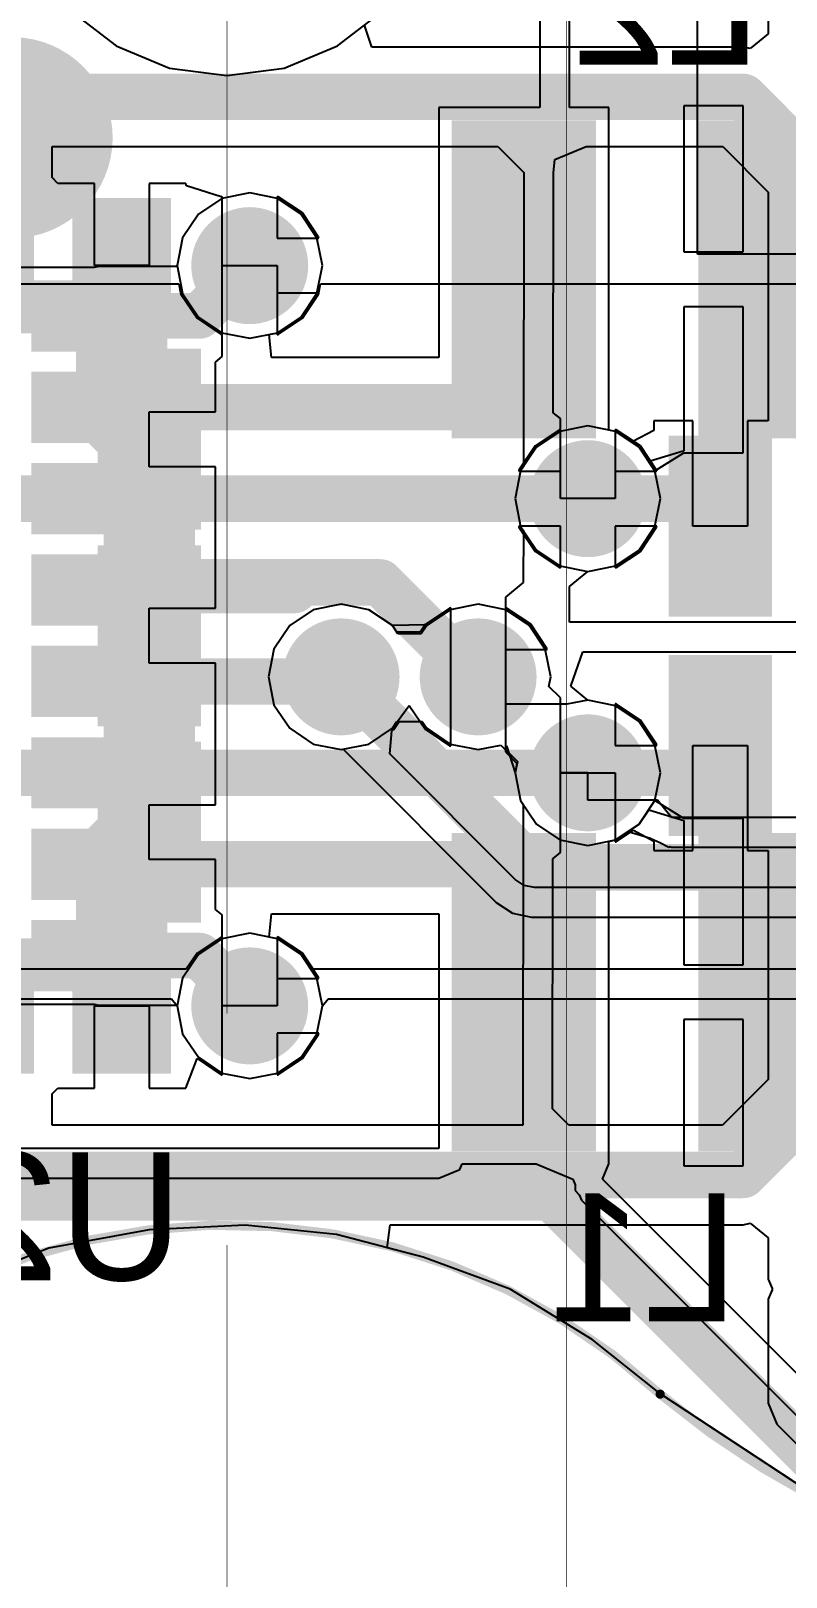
# Model space of a CAD drawing. Header units: millimetres. Extents: x 111 to 521, y 105 to 375.
# Drawn here: x 186.29 to 190.42, y 156.11 to 164.57 of the extents above; entities that cross this region are included whole.
import ezdxf

# ---------------------------------------------------------------- set-up
doc = ezdxf.new("R2010")
doc.units = ezdxf.units.MM
for name, color, linetype in [('BottomLayer', 5, 'Continuous'), ('BottomOverlay', 54, 'Continuous'), ('BottomPaste', 16, 'Continuous'), ('BottomSolder', 6, 'Continuous'), ('DrillDrawing', 1, 'Continuous'), ('Mechanical15', 56, 'Continuous'), ('MidLayer2', 76, 'Continuous'), ('MidLayer3', 90, 'Continuous'), ('MultiLayer', 9, 'Continuous'), ('TopLayer', 1, 'Continuous'), ('TopPaste', 8, 'Continuous'), ('TopSolder', 216, 'Continuous'), ('ViaHoleLayer', 16, 'Continuous')]:
    doc.layers.add(name, color=color, linetype=linetype)

msp = doc.modelspace()

# ---------------------------------------------------------------- linework, layer by layer
at = {"layer": 'BottomLayer'}
for p, q in [((189.0755, 165.4576), (189.0755, 164.1489)), ((189.2379, 164.1489), (189.2379, 165.4576)), ((186.507, 164.6781), (186.7577, 164.4857)), ((187.9681, 164.4857), (188.2187, 164.6781)), ((186.7577, 164.4857), (187.0496, 164.3648)), ((187.6761, 164.3648), (187.9681, 164.4857)), ((187.0496, 164.3648), (187.3629, 164.3236)), ((187.3629, 164.3236), (187.6761, 164.3648)), ((189.0755, 164.1489), (188.5229, 164.1489)), ((188.5229, 164.1489), (188.5229, 162.7811)), ((189.4529, 164.1489), (189.2379, 164.1489)), ((189.4529, 162.3837), (189.4529, 164.1489)), ((190.1879, 164.1589), (189.8629, 164.1589)), ((189.8629, 164.1589), (189.8629, 163.3589)), ((190.1879, 163.3589), (190.1879, 164.1589)), ((187.3357, 163.6513), (187.2067, 163.5651)), ((187.4879, 163.6815), (187.3357, 163.6513)), ((187.64, 163.6513), (187.4879, 163.6815)), ((187.7691, 163.5651), (187.64, 163.6513)), ((187.2067, 163.5651), (187.1205, 163.4361)), ((187.8552, 163.4361), (187.7691, 163.5651)), ((187.1205, 163.4361), (187.0902, 163.2839)), ((187.8855, 163.2839), (187.8552, 163.4361)), ((189.8629, 163.3589), (190.1879, 163.3589)), ((186.6368, 163.2739), (186.2229, 163.2739)), ((186.6629, 163.2791), (186.6368, 163.2739)), ((187.0863, 163.2791), (186.6629, 163.2791)), ((187.0902, 163.2839), (187.0863, 163.2791)), ((187.8552, 163.1317), (187.8855, 163.2839)), ((187.7691, 163.0027), (187.8552, 163.1317)), ((190.1879, 163.0589), (189.8629, 163.0589)), ((189.8629, 163.0589), (189.8629, 162.2697)), ((190.1879, 162.2589), (190.1879, 163.0589)), ((187.64, 162.9165), (187.7691, 163.0027)), ((187.5948, 162.9075), (187.64, 162.9165)), ((187.6072, 162.7811), (187.5948, 162.9075)), ((188.5229, 162.7811), (187.6072, 162.7811)), ((189.49, 162.3763), (189.4529, 162.3837)), ((189.6191, 162.2901), (189.49, 162.3763)), ((189.6715, 162.2116), (189.6191, 162.2901)), ((189.8599, 162.2688), (189.6735, 162.2122)), ((189.7052, 162.1611), (189.8629, 162.2589)), ((189.8629, 162.2697), (189.8599, 162.2688)), ((189.8599, 162.2688), (189.8599, 162.2688)), ((189.8629, 162.2589), (190.1879, 162.2589)), ((189.6735, 162.2122), (189.6715, 162.2116)), ((189.6735, 162.2122), (189.6735, 162.2122)), ((189.7355, 162.0089), (189.7052, 162.1611)), ((189.7052, 161.8567), (189.7355, 162.0089)), ((189.6191, 161.7277), (189.7052, 161.8567)), ((189.49, 161.6415), (189.6191, 161.7277)), ((189.2379, 161.5292), (189.3379, 161.6113)), ((189.3379, 161.6113), (189.49, 161.6415)), ((189.2379, 161.334), (189.2379, 161.5292)), ((193.0628, 161.334), (189.2379, 161.334)), ((189.2444, 160.9833), (189.3117, 161.1716)), ((189.3117, 161.1716), (193.0628, 161.1716)), ((189.3379, 160.9066), (189.2444, 160.9833)), ((189.49, 160.8763), (189.3379, 160.9066)), ((189.6191, 160.7901), (189.49, 160.8763)), ((189.7052, 160.6611), (189.6191, 160.7901)), ((189.7355, 160.5089), (189.7052, 160.6611)), ((189.7052, 160.3567), (189.7355, 160.5089)), ((189.6191, 160.2277), (189.6715, 160.3062)), ((189.6715, 160.3062), (189.8629, 160.2482)), ((189.8629, 160.2589), (189.7052, 160.3567)), ((189.49, 160.1415), (189.6191, 160.2277)), ((190.1879, 160.2589), (189.8629, 160.2589)), ((189.8629, 160.2589), (189.8629, 160.2589)), ((189.8629, 160.2589), (189.8629, 160.2589)), ((189.8629, 160.2589), (189.8629, 160.2589)), ((189.8629, 160.2589), (189.8629, 160.2589)), ((189.8629, 160.2482), (189.8629, 159.4589)), ((190.1879, 159.4589), (190.1879, 160.2589)), ((189.4529, 160.1341), (189.49, 160.1415)), ((189.4529, 158.3689), (189.4529, 160.1341)), ((187.5947, 159.6103), (187.6072, 159.7367)), ((187.6072, 159.7367), (188.5229, 159.7367)), ((188.5229, 159.7367), (188.5229, 158.4541)), ((187.64, 159.6013), (187.5947, 159.6103)), ((187.7691, 159.5151), (187.64, 159.6013)), ((187.8552, 159.3861), (187.7691, 159.5151)), ((189.8629, 159.4589), (190.1879, 159.4589)), ((187.8855, 159.2339), (187.8552, 159.3861)), ((186.2229, 159.2439), (186.6368, 159.2439)), ((186.6368, 159.2439), (186.6629, 159.2387)), ((186.6629, 159.2387), (187.0863, 159.2387)), ((187.0863, 159.2387), (187.0902, 159.2339)), ((187.0902, 159.2339), (187.1205, 159.0817)), ((187.8552, 159.0817), (187.8855, 159.2339)), ((190.1879, 159.1589), (189.8629, 159.1589)), ((189.8629, 159.1589), (189.8629, 158.3589)), ((190.1879, 158.3589), (190.1879, 159.1589)), ((187.1205, 159.0817), (187.2067, 158.9527)), ((187.7691, 158.9527), (187.8552, 159.0817)), ((187.2067, 158.9527), (187.3357, 158.8665)), ((187.64, 158.8665), (187.7691, 158.9527)), ((187.3357, 158.8665), (187.4879, 158.8363)), ((187.4879, 158.8363), (187.64, 158.8665)), ((188.5229, 158.4541), (185.8379, 158.4541)), ((188.6377, 158.3393), (188.65, 158.3689)), ((188.65, 158.3689), (189.0547, 158.3689)), ((189.0547, 158.3689), (189.256, 158.2855)), ((189.4183, 158.2855), (189.4529, 158.3689)), ((189.4529, 158.3689), (189.4529, 158.3689)), ((189.4529, 158.3689), (189.4529, 158.3689)), ((189.8629, 158.3589), (190.1879, 158.3589)), ((185.8539, 158.2917), (188.5229, 158.2917)), ((188.5229, 158.2917), (188.6377, 158.3393)), ((189.256, 158.2855), (189.256, 158.2855)), ((189.256, 158.2855), (189.256, 158.2855)), ((189.256, 158.2855), (189.2683, 158.2557)), ((190.7248, 156.9791), (189.4183, 158.2855)), ((189.2683, 158.2557), (189.2683, 158.2234)), ((189.2683, 158.2234), (189.2912, 158.2006)), ((189.2912, 158.2006), (189.3035, 158.1707)), ((189.3035, 158.1707), (190.61, 156.8643)), ((187.4629, 158.0339), (186.9379, 158.0089)), ((187.9629, 157.9839), (187.4629, 158.0339)), ((186.9379, 158.0089), (186.3879, 157.9089)), ((188.4379, 157.8589), (187.9629, 157.9839)), ((186.3879, 157.9089), (185.8879, 157.7089)), ((188.9129, 157.6839), (188.4379, 157.8589)), ((189.3629, 157.4089), (188.9129, 157.6839)), ((189.7379, 157.1089), (189.3629, 157.4089)), ((190.6129, 156.5339), (189.7379, 157.1089))]:
    msp.add_line(p, q, dxfattribs=at)
for points, const_width in [([(187.3629, 163.2839, 1), (187.6129, 163.2839, 1)], 0.25), ([(187.4254, 163.2839, 1), (187.5504, 163.2839, 1)], 0.125), ([(186.6004, 163.0089, 1), (186.7254, 163.0089, 1)], 0.125), ([(187.1504, 163.0089, 1), (187.2754, 163.0089, 1)], 0.125), ([(187.1504, 163.0089, 1), (187.2754, 163.0089, 1)], 0.125), ([(188.8772, 162.6839, 1), (189.0042, 162.6839, 1)], 0.127), ([(186.5994, 162.5089, 1), (186.7264, 162.5089, 1)], 0.127), ([(188.7022, 162.5089, 1), (188.8292, 162.5089, 1)], 0.127), ([(188.7022, 162.5089, 1), (188.8292, 162.5089, 1)], 0.127), ([(189.2129, 162.0089, 1), (189.4629, 162.0089, 1)], 0.25), ([(186.5994, 162.0089, 1), (186.7264, 162.0089, 1)], 0.127), ([(186.5994, 162.0089, 1), (186.7264, 162.0089, 1)], 0.127), ([(189.2744, 162.0089, 1), (189.4014, 162.0089, 1)], 0.127), ([(187.7102, 161.5509, 1), (187.8372, 161.5509, 1)], 0.127), ([(187.7102, 161.5509, 1), (187.8372, 161.5509, 1)], 0.127), ([(188.1385, 161.5509, 1), (188.2655, 161.5509, 1)], 0.127), ([(188.1385, 161.5509, 1), (188.2655, 161.5509, 1)], 0.127), ([(186.5994, 161.5089, 1), (186.7264, 161.5089, 1)], 0.127), ([(187.6682, 161.5089, 1), (187.7952, 161.5089, 1)], 0.127), ([(187.6682, 161.5089, 1), (187.7952, 161.5089, 1)], 0.127), ([(187.8629, 161.0339, 1), (188.1129, 161.0339, 1)], 0.25), ([(188.6129, 161.0339, 1), (188.8629, 161.0339, 1)], 0.25), ([(187.9244, 161.0339, 1), (188.0514, 161.0339, 1)], 0.127), ([(188.6555, 161.0339, 1), (188.7825, 161.0339, 1)], 0.127), ([(188.6555, 161.0339, 1), (188.7825, 161.0339, 1)], 0.127), ([(188.6744, 161.0339, 1), (188.8014, 161.0339, 1)], 0.127), ([(186.5994, 161.0089, 1), (186.7264, 161.0089, 1)], 0.127), ([(187.8994, 161.0089, 1), (188.0264, 161.0089, 1)], 0.127), ([(187.8994, 161.0089, 1), (188.0264, 161.0089, 1)], 0.127), ([(189.2129, 160.5089, 1), (189.4629, 160.5089, 1)], 0.25), ([(186.5994, 160.5089, 1), (186.7264, 160.5089, 1)], 0.127), ([(186.5994, 160.5089, 1), (186.7264, 160.5089, 1)], 0.127), ([(189.2744, 160.5089, 1), (189.4014, 160.5089, 1)], 0.127), ([(186.5994, 160.0089, 1), (186.7264, 160.0089, 1)], 0.127), ([(188.7442, 160.0089, 1), (188.8712, 160.0089, 1)], 0.127), ([(188.7442, 160.0089, 1), (188.8712, 160.0089, 1)], 0.127), ([(188.938, 159.8151, 1), (189.065, 159.8151, 1)], 0.127), ([(186.6004, 159.5089, 1), (186.7254, 159.5089, 1)], 0.125), ([(187.1504, 159.5089, 1), (187.2754, 159.5089, 1)], 0.125), ([(187.1504, 159.5089, 1), (187.2754, 159.5089, 1)], 0.125), ([(187.3629, 159.2339, 1), (187.6129, 159.2339, 1)], 0.25), ([(187.4254, 159.2339, 1), (187.5504, 159.2339, 1)], 0.125), ([(189.0754, 158.1839, 1), (189.2004, 158.1839, 1)], 0.125), ([(189.0754, 158.1839, 1), (189.2004, 158.1839, 1)], 0.125)]:
    msp.add_lwpolyline(points, format="xyb", close=True, dxfattribs=dict(at, const_width=const_width))
for points, const_width in [([(187.2129, 163.0089), (187.4879, 163.2839)], 0.25), ([(186.6629, 163.0089), (187.2129, 163.0089)], 0.25), ([(188.7657, 162.5089), (188.9407, 162.6839)], 0.254), ([(186.6629, 162.5089), (188.7657, 162.5089)], 0.254), ([(185.5129, 162.0089), (186.6629, 162.0089)], 0.254), ([(186.6629, 162.0089), (189.3379, 162.0089)], 0.254), ([(187.7317, 161.5089), (187.7737, 161.5509)], 0.254), ([(187.7737, 161.5509), (188.202, 161.5509)], 0.254), ([(188.202, 161.5509), (188.719, 161.0339)], 0.254), ([(186.6629, 161.5089), (187.7317, 161.5089)], 0.254), ([(187.9629, 161.0089), (187.9879, 161.0339)], 0.254), ([(188.719, 161.0339), (188.7379, 161.0339)], 0.254), ([(186.6629, 161.0089), (187.9629, 161.0089)], 0.254), ([(185.5129, 160.5089), (186.6629, 160.5089)], 0.254), ([(186.6629, 160.5089), (189.3379, 160.5089)], 0.254), ([(186.6629, 160.0089), (188.8077, 160.0089)], 0.254), ([(188.8077, 160.0089), (189.0015, 159.8151)], 0.254), ([(186.6629, 159.5089), (187.2129, 159.5089)], 0.25), ([(187.2129, 159.5089), (187.4879, 159.2339)], 0.25), ([(185.8379, 158.1839), (189.1379, 158.1839)], 0.25), ([(189.1379, 158.1839), (190.6129, 156.7089)], 0.25)]:
    msp.add_lwpolyline(points, dxfattribs=dict(at, const_width=const_width))
for points in [[(188.6629, 164.0089), (188.6629, 162.4089), (189.3129, 164.0089), (189.3129, 162.4089)], [(190.0129, 164.0089), (190.0129, 162.4089), (190.6629, 164.0089), (190.6629, 162.4089)], [(186.9629, 163.1339), (186.3629, 163.1339), (186.9629, 162.8839), (186.3629, 162.8839)], [(186.9629, 162.6339), (186.3629, 162.6339), (186.9629, 162.3839), (186.3629, 162.3839)], [(186.9629, 162.1339), (186.3629, 162.1339), (186.9629, 161.8839), (186.3629, 161.8839)], [(186.9629, 161.6339), (186.3629, 161.6339), (186.9629, 161.3839), (186.3629, 161.3839)], [(186.9629, 161.1339), (186.3629, 161.1339), (186.9629, 160.8839), (186.3629, 160.8839)], [(186.9629, 160.6339), (186.3629, 160.6339), (186.9629, 160.3839), (186.3629, 160.3839)], [(186.9629, 160.1339), (186.3629, 160.1339), (186.9629, 159.8839), (186.3629, 159.8839)], [(188.6629, 160.1089), (188.6629, 158.5089), (189.3129, 160.1089), (189.3129, 158.5089)], [(190.0129, 160.1089), (190.0129, 158.5089), (190.6629, 160.1089), (190.6629, 158.5089)], [(186.9629, 159.6339), (186.3629, 159.6339), (186.9629, 159.3839), (186.3629, 159.3839)]]:
    msp.add_solid(points, dxfattribs=at)
at = {"layer": 'BottomOverlay'}
for points, const_width in [([(186.2879, 163.9839, 1), (186.0879, 163.9839, 1)], 0.9), ([(185.8629, 163.9839, 1), (186.3129, 163.9839, 1)], 0.45), ([(186.0629, 163.9839, 1), (186.5129, 163.9839, 1)], 0.45)]:
    msp.add_lwpolyline(points, format="xyb", close=True, dxfattribs=dict(at, const_width=const_width))
at = {"layer": 'BottomPaste'}
for points in [[(188.7129, 163.9589), (188.7129, 162.4589), (189.2629, 163.9589), (189.2629, 162.4589)], [(190.0629, 163.9589), (190.0629, 162.4589), (190.6129, 163.9589), (190.6129, 162.4589)], [(186.9129, 163.0839), (186.4129, 163.0839), (186.9129, 162.9339), (186.4129, 162.9339)], [(186.9129, 162.5839), (186.4129, 162.5839), (186.9129, 162.4339), (186.4129, 162.4339)], [(186.9129, 162.0839), (186.4129, 162.0839), (186.9129, 161.9339), (186.4129, 161.9339)], [(186.9129, 161.5839), (186.4129, 161.5839), (186.9129, 161.4339), (186.4129, 161.4339)], [(186.9129, 161.0839), (186.4129, 161.0839), (186.9129, 160.9339), (186.4129, 160.9339)], [(186.9129, 160.5839), (186.4129, 160.5839), (186.9129, 160.4339), (186.4129, 160.4339)], [(186.9129, 160.0839), (186.4129, 160.0839), (186.9129, 159.9339), (186.4129, 159.9339)], [(188.7129, 160.0589), (188.7129, 158.5589), (189.2629, 160.0589), (189.2629, 158.5589)], [(190.0629, 160.0589), (190.0629, 158.5589), (190.6129, 160.0589), (190.6129, 158.5589)], [(186.9129, 159.5839), (186.4129, 159.5839), (186.9129, 159.4339), (186.4129, 159.4339)]]:
    msp.add_solid(points, dxfattribs=at)
at = {"layer": 'BottomSolder', "const_width": 0.32}
for points in [[(187.3279, 163.2839, 1), (187.6479, 163.2839, 1)], [(189.1779, 162.0089, 1), (189.4979, 162.0089, 1)], [(187.8279, 161.0339, 1), (188.1479, 161.0339, 1)], [(188.5779, 161.0339, 1), (188.8979, 161.0339, 1)], [(189.1779, 160.5089, 1), (189.4979, 160.5089, 1)], [(187.3279, 159.2339, 1), (187.6479, 159.2339, 1)]]:
    msp.add_lwpolyline(points, format="xyb", close=True, dxfattribs=at)
at = {"layer": 'BottomSolder'}
for points in [[(188.5929, 164.0789), (188.5929, 162.3389), (189.3829, 164.0789), (189.3829, 162.3389)], [(189.9429, 164.0789), (189.9429, 162.3389), (190.7329, 164.0789), (190.7329, 162.3389)], [(187.0329, 163.2039), (186.2929, 163.2039), (187.0329, 162.8139), (186.2929, 162.8139)], [(187.0329, 162.7039), (186.2929, 162.7039), (187.0329, 162.3139), (186.2929, 162.3139)], [(187.0329, 162.2039), (186.2929, 162.2039), (187.0329, 161.8139), (186.2929, 161.8139)], [(187.0329, 161.7039), (186.2929, 161.7039), (187.0329, 161.3139), (186.2929, 161.3139)], [(187.0329, 161.2039), (186.2929, 161.2039), (187.0329, 160.8139), (186.2929, 160.8139)], [(187.0329, 160.7039), (186.2929, 160.7039), (187.0329, 160.3139), (186.2929, 160.3139)], [(187.0329, 160.2039), (186.2929, 160.2039), (187.0329, 159.8139), (186.2929, 159.8139)], [(188.5929, 160.1789), (188.5929, 158.4389), (189.3829, 160.1789), (189.3829, 158.4389)], [(189.9429, 160.1789), (189.9429, 158.4389), (190.7329, 160.1789), (190.7329, 158.4389)], [(187.0329, 159.7039), (186.2929, 159.7039), (187.0329, 159.3139), (186.2929, 159.3139)]]:
    msp.add_solid(points, dxfattribs=at)
at = {"layer": 'DrillDrawing', "const_width": 0.0038}
for points in [[(189.2229, 153.3039), (189.2229, 196.9055)], [(189.2229, 153.3039), (189.2229, 190.3481)], [(189.2229, 153.3039), (189.2229, 183.7407)], [(187.3629, 159.1939), (187.3629, 182.2141)], [(189.2229, 153.3039), (189.2229, 182.2141)], [(189.2229, 153.3039), (189.2229, 175.4919)], [(187.3629, 162.9939), (187.3629, 165.5339)], [(187.3629, 162.1439), (187.3629, 162.9939)], [(187.3629, 157.0739), (187.3629, 157.9239)], [(187.3629, 154.5339), (187.3629, 157.0739)]]:
    msp.add_lwpolyline(points, dxfattribs=at)
at = {"layer": 'DrillDrawing'}
for points, const_width in [([(187.4379, 163.2839, 1), (187.5379, 163.2839, 1)], 0.1), ([(187.3619, 162.9939, 1), (187.3638, 162.9939, 1)], 0.0019), ([(187.3619, 162.9939, 1), (187.3638, 162.9939, 1)], 0.0019), ([(187.3619, 162.1439, 1), (187.3638, 162.1439, 1)], 0.0019), ([(189.2879, 162.0089, 1), (189.3879, 162.0089, 1)], 0.1), ([(187.9379, 161.0339, 1), (188.0379, 161.0339, 1)], 0.1), ([(188.6879, 161.0339, 1), (188.7879, 161.0339, 1)], 0.1), ([(189.2879, 160.5089, 1), (189.3879, 160.5089, 1)], 0.1), ([(187.4379, 159.2339, 1), (187.5379, 159.2339, 1)], 0.1), ([(187.3619, 159.1939, 1), (187.3638, 159.1939, 1)], 0.0019), ([(187.3619, 157.9239, 1), (187.3638, 157.9239, 1)], 0.0019), ([(187.3619, 157.0739, 1), (187.3638, 157.0739, 1)], 0.0019), ([(187.3619, 157.0739, 1), (187.3638, 157.0739, 1)], 0.0019)]:
    msp.add_lwpolyline(points, format="xyb", close=True, dxfattribs=dict(at, const_width=const_width))
at = {"layer": 'Mechanical15', "const_width": 0.05}
for points in [[(184.1159, 153.2246, -0.799671), (189.734, 157.1097)], [(190.594, 156.5339, -0.051884), (189.734, 157.1097)]]:
    msp.add_lwpolyline(points, format="xyb", dxfattribs=at)
at = {"layer": 'Mechanical15', "const_width": 0.025}
msp.add_lwpolyline([(189.7215, 157.1097, 1), (189.7465, 157.1097, 1)], format="xyb", close=True, dxfattribs=at)
msp.add_lwpolyline([(189.7215, 157.1097, 1), (189.7465, 157.1097, 1)], format="xyb", close=True, dxfattribs=at)
at = {"layer": 'MidLayer2'}
for p, q in [((186.507, 164.6781), (186.7577, 164.4857)), ((187.9681, 164.4857), (188.2187, 164.6781)), ((186.7577, 164.4857), (187.0496, 164.3648)), ((187.6761, 164.3648), (187.9681, 164.4857)), ((187.0496, 164.3648), (187.3629, 164.3236)), ((187.3629, 164.3236), (187.6761, 164.3648)), ((187.3357, 163.6513), (187.2067, 163.5651)), ((187.4879, 163.6815), (187.3357, 163.6513)), ((187.64, 163.6513), (187.4879, 163.6815)), ((187.7691, 163.5651), (187.64, 163.6513)), ((187.2067, 163.5651), (187.1205, 163.4361)), ((187.8552, 163.4361), (187.7691, 163.5651)), ((187.1205, 163.4361), (187.0902, 163.2839)), ((187.8855, 163.2839), (187.8552, 163.4361)), ((187.0902, 163.2839), (187.1205, 163.1317)), ((187.8552, 163.1317), (187.8855, 163.2839)), ((187.1205, 163.1317), (187.2067, 163.0027)), ((187.7691, 163.0027), (187.8552, 163.1317)), ((187.2067, 163.0027), (187.3357, 162.9165)), ((187.64, 162.9165), (187.7691, 163.0027)), ((187.3357, 162.9165), (187.4879, 162.8863)), ((187.4879, 162.8863), (187.64, 162.9165)), ((189.1818, 162.3857), (189.0495, 162.2973)), ((189.1879, 162.3869), (189.1818, 162.3857)), ((189.1879, 162.1589), (189.1879, 162.3869)), ((189.494, 162.3857), (189.4879, 162.3869)), ((189.4879, 162.3869), (189.4879, 162.1589)), ((189.6263, 162.2973), (189.494, 162.3857)), ((189.0495, 162.2973), (188.9611, 162.165)), ((189.7147, 162.165), (189.6263, 162.2973)), ((188.9611, 162.165), (188.9599, 162.1589)), ((189.7159, 162.1589), (189.7147, 162.165)), ((188.9599, 162.1589), (189.1879, 162.1589)), ((189.4879, 162.1589), (189.7159, 162.1589)), ((189.1879, 161.8589), (188.9599, 161.8589)), ((188.9599, 161.8589), (188.9611, 161.8528)), ((188.9611, 161.8528), (189.0495, 161.7205)), ((189.1879, 161.6309), (189.1879, 161.8589)), ((189.7159, 161.8589), (189.4879, 161.8589)), ((189.4879, 161.8589), (189.4879, 161.6309)), ((189.6263, 161.7205), (189.7147, 161.8528)), ((189.7147, 161.8528), (189.7159, 161.8589)), ((189.0495, 161.7205), (189.1818, 161.6321)), ((189.494, 161.6321), (189.6263, 161.7205)), ((189.1818, 161.6321), (189.1879, 161.6309)), ((189.4879, 161.6309), (189.494, 161.6321)), ((187.8357, 161.4013), (187.7067, 161.3151)), ((187.9879, 161.4316), (187.8357, 161.4013)), ((188.14, 161.4013), (187.9879, 161.4316)), ((188.2691, 161.3151), (188.14, 161.4013)), ((188.5857, 161.4013), (188.4567, 161.3151)), ((188.7379, 161.4316), (188.5857, 161.4013)), ((188.89, 161.4013), (188.7379, 161.4316)), ((189.0191, 161.3151), (188.89, 161.4013)), ((187.7067, 161.3151), (187.6205, 161.1861)), ((188.2994, 161.2697), (188.2691, 161.3151)), ((188.4567, 161.3151), (188.4264, 161.2697)), ((189.1052, 161.1861), (189.0191, 161.3151)), ((188.4264, 161.2697), (188.2994, 161.2697)), ((187.6205, 161.1861), (187.5902, 161.0339)), ((189.1355, 161.0339), (189.1052, 161.1861)), ((187.5902, 161.0339), (187.6205, 160.8817)), ((189.1252, 160.9821), (189.1355, 161.0339)), ((189.1879, 160.9194), (189.1252, 160.9821)), ((189.1879, 160.5089), (189.1879, 160.9194)), ((187.6205, 160.8817), (187.7067, 160.7527)), ((189.494, 160.8857), (189.4879, 160.8869)), ((189.4879, 160.8869), (189.4879, 160.6589)), ((189.6263, 160.7973), (189.494, 160.8857)), ((187.7067, 160.7527), (187.8357, 160.6665)), ((188.2539, 160.6125), (188.2663, 160.7389)), ((188.2663, 160.7389), (188.2763, 160.7455)), ((188.2763, 160.7455), (188.3054, 160.7891)), ((188.3054, 160.7891), (188.4324, 160.7891)), ((188.4324, 160.7891), (188.4567, 160.7527)), ((188.4567, 160.7527), (188.5857, 160.6665)), ((189.7147, 160.665), (189.6263, 160.7973)), ((187.8357, 160.6665), (187.9879, 160.6363)), ((187.9879, 160.6363), (187.9984, 160.6384)), ((187.9984, 160.6384), (188.8374, 159.7994)), ((188.5857, 160.6665), (188.7379, 160.6363)), ((188.7379, 160.6363), (188.8629, 160.6611)), ((188.8629, 160.6611), (188.9527, 160.5713)), ((189.4879, 160.6589), (189.7159, 160.6589)), ((189.7159, 160.6589), (189.7147, 160.665)), ((188.9409, 159.9255), (188.2539, 160.6125)), ((188.9527, 160.5713), (188.9402, 160.5089)), ((188.9402, 160.5089), (188.9705, 160.3567)), ((189.3379, 160.5089), (189.1879, 160.5089)), ((189.3379, 160.3589), (189.3379, 160.5089)), ((188.9705, 160.3567), (189.0567, 160.2277)), ((189.7193, 160.3589), (189.3379, 160.3589)), ((189.7971, 160.2641), (189.7193, 160.3589)), ((189.0567, 160.2277), (189.1857, 160.1415)), ((190.7129, 160.2641), (189.7971, 160.2641)), ((189.1857, 160.1415), (189.3379, 160.1113)), ((189.3379, 160.1113), (189.49, 160.1415)), ((189.49, 160.1415), (189.5599, 160.1882)), ((189.5599, 160.1882), (189.6815, 160.1514)), ((189.6815, 160.1514), (189.6823, 160.1493)), ((189.6823, 160.1493), (189.7329, 160.1284)), ((189.7329, 160.1284), (189.7812, 160.1026)), ((189.7812, 160.1026), (189.7893, 160.105)), ((189.7893, 160.105), (189.7971, 160.1018)), ((189.7971, 160.1018), (190.7129, 160.1018)), ((188.989, 159.8933), (188.9409, 159.9255)), ((189.0459, 159.882), (188.989, 159.8933)), ((190.7129, 159.882), (189.0459, 159.882)), ((188.8374, 159.7994), (188.8374, 159.7994)), ((188.8374, 159.7994), (188.9257, 159.7404)), ((188.9257, 159.7404), (189.0299, 159.7197)), ((189.0299, 159.7197), (190.7129, 159.7197)), ((187.4879, 159.6316), (187.3357, 159.6013)), ((187.64, 159.6013), (187.4879, 159.6316)), ((187.3357, 159.6013), (187.2067, 159.5151)), ((187.7691, 159.5151), (187.64, 159.6013)), ((187.2067, 159.5151), (187.1205, 159.3861)), ((187.8552, 159.3861), (187.7691, 159.5151)), ((187.1205, 159.3861), (187.0902, 159.2339)), ((187.8855, 159.2339), (187.8552, 159.3861)), ((187.0902, 159.2339), (187.1205, 159.0817)), ((187.8552, 159.0817), (187.8855, 159.2339)), ((187.1205, 159.0817), (187.2067, 158.9527)), ((187.7691, 158.9527), (187.8552, 159.0817)), ((187.2067, 158.9527), (187.3357, 158.8665)), ((187.64, 158.8665), (187.7691, 158.9527)), ((187.3357, 158.8665), (187.4879, 158.8363)), ((187.4879, 158.8363), (187.64, 158.8665)), ((187.4629, 158.0339), (186.9379, 158.0089)), ((187.9629, 157.9839), (187.4629, 158.0339)), ((186.9379, 158.0089), (186.3879, 157.9089)), ((188.4379, 157.8589), (187.9629, 157.9839)), ((186.3879, 157.9089), (185.8879, 157.7089)), ((188.9129, 157.6839), (188.4379, 157.8589)), ((189.3629, 157.4089), (188.9129, 157.6839)), ((189.7379, 157.1089), (189.3629, 157.4089)), ((190.6011, 156.5417), (189.7379, 157.1089))]:
    msp.add_line(p, q, dxfattribs=at)
for points, const_width in [([(187.3629, 163.2839, 1), (187.6129, 163.2839, 1)], 0.25), ([(189.2129, 162.0089, 1), (189.4629, 162.0089, 1)], 0.25), ([(187.8629, 161.0339, 1), (188.1129, 161.0339, 1)], 0.25), ([(188.6129, 161.0339, 1), (188.8629, 161.0339, 1)], 0.25), ([(187.9244, 161.0339, 1), (188.0514, 161.0339, 1)], 0.127), ([(189.2129, 160.5089, 1), (189.4629, 160.5089, 1)], 0.25), ([(188.9664, 159.9919, 1), (189.0934, 159.9919, 1)], 0.127), ([(188.9664, 159.9919, 1), (189.0934, 159.9919, 1)], 0.127), ([(187.3629, 159.2339, 1), (187.6129, 159.2339, 1)], 0.25)]:
    msp.add_lwpolyline(points, format="xyb", close=True, dxfattribs=dict(at, const_width=const_width))
at = {"layer": 'MidLayer2', "const_width": 0.254}
for points in [[(187.9879, 161.0339), (189.0299, 159.9919)], [(189.0299, 159.9919), (191.3799, 159.9919)]]:
    msp.add_lwpolyline(points, dxfattribs=at)
at = {"layer": 'MidLayer3'}
for p, q in [((189.9379, 163.3463), (189.9379, 165.599)), ((190.7532, 163.3463), (189.9379, 163.3463)), ((187.3379, 162.9059), (187.3379, 163.2839)), ((187.3379, 163.2839), (187.6379, 163.2839)), ((187.6379, 163.2839), (187.6379, 162.9059)), ((185.1211, 163.1839), (187.0999, 163.1839)), ((187.0999, 163.1839), (187.1111, 163.1278)), ((187.8647, 163.1278), (187.8758, 163.1839)), ((187.8758, 163.1839), (194.7379, 163.1839)), ((187.1111, 163.1278), (187.1995, 162.9955)), ((187.7763, 162.9955), (187.8647, 163.1278)), ((187.1995, 162.9955), (187.3318, 162.9071)), ((187.644, 162.9071), (187.7763, 162.9955)), ((187.3318, 162.9071), (187.3379, 162.9059)), ((187.6379, 162.9059), (187.644, 162.9071)), ((189.1857, 162.3763), (189.0567, 162.2901)), ((189.3379, 162.4066), (189.1857, 162.3763)), ((189.49, 162.3763), (189.3379, 162.4066)), ((189.6191, 162.2901), (189.49, 162.3763)), ((189.0567, 162.2901), (188.9705, 162.1611)), ((189.7052, 162.1611), (189.6191, 162.2901)), ((188.9705, 162.1611), (188.9402, 162.0089)), ((189.7355, 162.0089), (189.7052, 162.1611)), ((188.9402, 162.0089), (188.9705, 161.8567)), ((189.7052, 161.8567), (189.7355, 162.0089)), ((188.9705, 161.8567), (189.0567, 161.7277)), ((189.6191, 161.7277), (189.7052, 161.8567)), ((189.0567, 161.7277), (189.1857, 161.6415)), ((189.49, 161.6415), (189.6191, 161.7277)), ((189.1857, 161.6415), (189.3379, 161.6113)), ((189.3379, 161.6113), (189.49, 161.6415)), ((187.8357, 161.4013), (187.7067, 161.3151)), ((187.9879, 161.4316), (187.8357, 161.4013)), ((188.14, 161.4013), (187.9879, 161.4316)), ((188.2691, 161.3151), (188.14, 161.4013)), ((188.5818, 161.4107), (188.4495, 161.3223)), ((188.5879, 161.4119), (188.5818, 161.4107)), ((188.5879, 161.0339), (188.5879, 161.4119)), ((188.894, 161.4107), (188.8879, 161.4119)), ((188.8879, 161.4119), (188.8879, 161.1839)), ((189.0263, 161.3223), (188.894, 161.4107)), ((187.7067, 161.3151), (187.6205, 161.1861)), ((188.2934, 161.2787), (188.2691, 161.3151)), ((188.4495, 161.3223), (188.4204, 161.2787)), ((189.1147, 161.19), (189.0263, 161.3223)), ((188.4204, 161.2787), (188.2934, 161.2787)), ((187.6205, 161.1861), (187.5902, 161.0339)), ((188.8879, 161.1839), (189.1159, 161.1839)), ((189.1159, 161.1839), (189.1147, 161.19)), ((187.5902, 161.0339), (187.6205, 160.8817)), ((188.5879, 160.6559), (188.5879, 161.0339)), ((189.3379, 160.9066), (189.2235, 160.8838)), ((189.49, 160.8763), (189.3379, 160.9066)), ((187.6205, 160.8817), (187.7067, 160.7527)), ((189.2234, 160.8839), (188.8879, 160.8839)), ((188.8879, 160.8839), (188.8879, 160.6234)), ((189.2235, 160.8838), (189.2234, 160.8839)), ((189.6191, 160.7901), (189.49, 160.8763)), ((187.7067, 160.7527), (187.8357, 160.6665)), ((188.14, 160.6665), (188.2691, 160.7527)), ((188.2691, 160.7527), (188.2934, 160.7891)), ((188.2934, 160.7891), (188.4204, 160.7891)), ((188.4204, 160.7891), (188.4495, 160.7455)), ((188.4495, 160.7455), (188.5818, 160.6571)), ((189.7052, 160.6611), (189.6191, 160.7901)), ((187.8357, 160.6665), (187.9879, 160.6363)), ((187.9879, 160.6363), (188.14, 160.6665)), ((188.5818, 160.6571), (188.5879, 160.6559)), ((189.7355, 160.5089), (189.7052, 160.6611)), ((188.8879, 160.6234), (188.9505, 160.5607)), ((188.9505, 160.5607), (188.9402, 160.5089)), ((188.9402, 160.5089), (188.9705, 160.3567)), ((189.7052, 160.3567), (189.7355, 160.5089)), ((188.9705, 160.3567), (189.0567, 160.2277)), ((189.6191, 160.2277), (189.7052, 160.3567)), ((189.0567, 160.2277), (189.1857, 160.1415)), ((189.49, 160.1415), (189.6191, 160.2277)), ((189.1857, 160.1415), (189.3379, 160.1113)), ((189.3379, 160.1113), (189.49, 160.1415)), ((187.3318, 159.6107), (187.1995, 159.5223)), ((187.3379, 159.6119), (187.3318, 159.6107)), ((187.3379, 159.2339), (187.3379, 159.6119)), ((187.644, 159.6107), (187.6379, 159.6119)), ((187.6379, 159.6119), (187.6379, 159.2339)), ((187.7763, 159.5223), (187.644, 159.6107)), ((187.1995, 159.5223), (187.1404, 159.4339)), ((187.8353, 159.4339), (187.7763, 159.5223)), ((187.1404, 159.4339), (185.3484, 159.4339)), ((193.3498, 159.4339), (187.8353, 159.4339)), ((185.3484, 159.2716), (187.0593, 159.2716)), ((187.0593, 159.2716), (187.0902, 159.2339)), ((187.0902, 159.2339), (187.1205, 159.0817)), ((187.6379, 159.2339), (187.3379, 159.2339)), ((187.8552, 159.0817), (187.8855, 159.2339)), ((187.8855, 159.2339), (187.9164, 159.2716)), ((187.9164, 159.2716), (193.3498, 159.2716)), ((187.1205, 159.0817), (187.2067, 158.9527)), ((187.7691, 158.9527), (187.8552, 159.0817)), ((187.2067, 158.9527), (187.3357, 158.8665)), ((187.64, 158.8665), (187.7691, 158.9527)), ((187.3357, 158.8665), (187.4879, 158.8363)), ((187.4879, 158.8363), (187.64, 158.8665)), ((187.4629, 158.0339), (186.9379, 158.0089)), ((187.9629, 157.9839), (187.4629, 158.0339)), ((186.9379, 158.0089), (186.3879, 157.9089)), ((188.4379, 157.8589), (187.9629, 157.9839)), ((186.3879, 157.9089), (185.8879, 157.7089)), ((188.9129, 157.6839), (188.4379, 157.8589)), ((189.3629, 157.4089), (188.9129, 157.6839)), ((189.7379, 157.1089), (189.3629, 157.4089)), ((190.6129, 156.5339), (189.7379, 157.1089))]:
    msp.add_line(p, q, dxfattribs=at)
for points, const_width in [([(187.3629, 163.2839, 1), (187.6129, 163.2839, 1)], 0.25), ([(189.2129, 162.0089, 1), (189.4629, 162.0089, 1)], 0.25), ([(187.8629, 161.0339, 1), (188.1129, 161.0339, 1)], 0.25), ([(188.6129, 161.0339, 1), (188.8629, 161.0339, 1)], 0.25), ([(188.6555, 161.0339, 1), (188.7825, 161.0339, 1)], 0.127), ([(188.6744, 161.0339, 1), (188.8014, 161.0339, 1)], 0.127), ([(189.2129, 160.5089, 1), (189.4629, 160.5089, 1)], 0.25), ([(187.3629, 159.2339, 1), (187.6129, 159.2339, 1)], 0.25)]:
    msp.add_lwpolyline(points, format="xyb", close=True, dxfattribs=dict(at, const_width=const_width))
at = {"layer": 'MidLayer3', "const_width": 0.254}
msp.add_lwpolyline([(188.719, 161.0339), (188.7379, 161.0339)], dxfattribs=at)
at = {"layer": 'MultiLayer'}
for p, q in [((187.4629, 158.0339), (186.9379, 158.0089)), ((187.9629, 157.9839), (187.4629, 158.0339)), ((186.9379, 158.0089), (186.3879, 157.9089)), ((188.4379, 157.8589), (187.9629, 157.9839)), ((186.3879, 157.9089), (185.8879, 157.7089)), ((188.9129, 157.6839), (188.4379, 157.8589)), ((189.3629, 157.4089), (188.9129, 157.6839)), ((189.7379, 157.1089), (189.3629, 157.4089)), ((190.6129, 156.5339), (189.7379, 157.1089))]:
    msp.add_line(p, q, dxfattribs=at)
at = {"layer": 'MultiLayer', "const_width": 0.25}
for points in [[(187.3629, 163.2839, 1), (187.6129, 163.2839, 1)], [(189.2129, 162.0089, 1), (189.4629, 162.0089, 1)], [(187.8629, 161.0339, 1), (188.1129, 161.0339, 1)], [(188.6129, 161.0339, 1), (188.8629, 161.0339, 1)], [(189.2129, 160.5089, 1), (189.4629, 160.5089, 1)], [(187.3629, 159.2339, 1), (187.6129, 159.2339, 1)]]:
    msp.add_lwpolyline(points, format="xyb", close=True, dxfattribs=at)
at = {"layer": 'TopLayer'}
for p, q in [((190.3255, 164.7798), (190.3255, 164.5523)), ((188.157, 164.4791), (188.1162, 164.5994)), ((190.3255, 164.5523), (190.2273, 164.4717)), ((190.1899, 164.4791), (188.157, 164.4791)), ((190.2273, 164.4717), (190.1899, 164.4791)), ((190.1899, 164.4791), (190.1899, 164.4791)), ((186.4062, 163.7656), (186.4062, 163.9347)), ((186.4062, 163.9347), (188.8461, 163.9347)), ((188.8461, 163.9347), (188.9875, 163.7932)), ((189.1498, 163.7931), (189.1584, 163.8642)), ((189.1584, 163.8642), (189.3291, 163.9347)), ((189.1584, 163.8642), (189.1584, 163.8642)), ((189.3291, 163.9347), (190.0771, 163.9347)), ((190.0771, 163.9347), (190.3255, 163.6863)), ((188.9875, 163.7932), (188.9858, 162.1839)), ((189.1485, 162.4792), (189.1498, 163.793)), ((189.1498, 163.793), (189.1498, 163.7931)), ((189.1498, 163.7931), (189.1498, 163.7931)), ((189.1498, 163.7931), (189.1498, 163.7931)), ((186.4379, 163.7339), (186.4062, 163.7656)), ((186.5476, 163.7339), (186.4379, 163.7339)), ((186.6379, 163.7339), (186.5476, 163.7339)), ((186.5476, 163.7339), (186.5476, 163.7339)), ((186.5476, 163.7339), (186.5476, 163.7339)), ((186.6379, 163.2839), (186.6379, 163.7339)), ((187.1379, 163.7339), (186.9379, 163.7339)), ((186.9379, 163.7339), (186.9379, 163.2839)), ((187.1428, 163.721), (187.1379, 163.7339)), ((187.1379, 163.7339), (187.1379, 163.7339)), ((187.3318, 163.6607), (187.1428, 163.721)), ((190.3255, 163.6863), (190.3255, 162.4339)), ((187.3379, 163.6619), (187.3318, 163.6607)), ((187.3379, 163.2839), (187.3379, 163.6619)), ((187.644, 163.6607), (187.6379, 163.6619)), ((187.6379, 163.6619), (187.6379, 163.4339)), ((187.7763, 163.5723), (187.644, 163.6607)), ((187.8647, 163.44), (187.7763, 163.5723)), ((187.6379, 163.4339), (187.8659, 163.4339)), ((187.8659, 163.4339), (187.8647, 163.44)), ((186.9379, 163.2839), (186.6379, 163.2839)), ((187.3379, 162.7865), (187.3379, 163.2839)), ((187.8659, 163.1339), (187.6379, 163.1339)), ((187.6379, 163.1339), (187.6379, 162.9059)), ((187.7763, 162.9955), (187.8647, 163.1278)), ((187.8647, 163.1278), (187.8659, 163.1339)), ((187.644, 162.9071), (187.7763, 162.9955)), ((187.6379, 162.9059), (187.644, 162.9071)), ((187.3004, 162.7557), (187.3379, 162.7865)), ((187.3004, 162.4839), (187.3004, 162.7557)), ((186.9379, 162.1839), (186.9379, 162.4839)), ((186.9379, 162.4839), (187.3004, 162.4839)), ((189.1879, 162.4468), (189.1485, 162.4792)), ((189.1879, 162.0089), (189.1879, 162.4468)), ((189.9129, 162.4339), (189.7004, 162.4339)), ((189.7004, 162.4339), (189.7004, 162.3825)), ((189.9129, 161.8589), (189.9129, 162.4339)), ((190.3255, 162.4339), (190.2129, 162.4339)), ((190.2129, 162.4339), (190.2129, 161.8589)), ((189.494, 162.3857), (189.4879, 162.3869)), ((189.4879, 162.3869), (189.4879, 162.0089)), ((189.5884, 162.3226), (189.494, 162.3857)), ((189.7004, 162.3825), (189.5884, 162.3226)), ((187.3004, 162.1839), (186.9379, 162.1839)), ((187.3004, 161.7589), (187.3004, 162.1839)), ((188.9705, 162.1611), (188.9402, 162.0089)), ((188.9858, 162.1839), (188.9705, 162.1611)), ((188.9402, 162.0089), (188.9705, 161.8567)), ((189.4879, 162.0089), (189.1879, 162.0089)), ((188.9705, 161.8567), (188.9854, 161.8344)), ((188.9854, 161.8344), (188.9851, 161.5501)), ((190.2129, 161.8589), (189.9129, 161.8589)), ((187.3004, 161.4089), (187.3004, 161.7589)), ((188.9851, 161.5501), (188.8879, 161.4704)), ((186.9379, 161.1089), (186.9379, 161.4089)), ((186.9379, 161.4089), (187.3004, 161.4089)), ((187.8357, 161.4013), (187.7067, 161.3151)), ((187.9879, 161.4316), (187.8357, 161.4013)), ((188.14, 161.4013), (187.9879, 161.4316)), ((188.269, 161.3151), (188.14, 161.4013)), ((188.5818, 161.4107), (188.4495, 161.3223)), ((188.5879, 161.4119), (188.5818, 161.4107)), ((188.5879, 161.0339), (188.5879, 161.4119)), ((188.8879, 161.4704), (188.8879, 161.0339)), ((187.7067, 161.3151), (187.6205, 161.1861)), ((188.2691, 161.3151), (188.269, 161.3151)), ((188.269, 161.3151), (188.269, 161.3151)), ((188.269, 161.3151), (188.269, 161.3151)), ((188.269, 161.3151), (188.269, 161.3151)), ((188.269, 161.3151), (188.269, 161.3151)), ((188.4474, 161.3191), (188.2691, 161.3151)), ((188.4495, 161.3223), (188.4474, 161.3191)), ((187.6205, 161.1861), (187.5902, 161.0339)), ((187.3004, 161.1089), (186.9379, 161.1089)), ((187.3004, 160.6839), (187.3004, 161.1089)), ((187.5902, 161.0339), (187.6205, 160.8817)), ((188.5879, 160.6559), (188.5879, 161.0339)), ((188.8879, 161.0339), (188.8879, 160.6559)), ((187.6205, 160.8817), (187.7067, 160.7527)), ((188.2691, 160.7527), (188.3611, 160.8778)), ((188.3611, 160.8778), (188.3611, 160.8778)), ((188.3611, 160.8778), (188.3611, 160.8778)), ((188.3611, 160.8778), (188.4495, 160.7455)), ((187.7067, 160.7527), (187.8357, 160.6665)), ((188.14, 160.6665), (188.269, 160.7527)), ((188.269, 160.7527), (188.2691, 160.7527)), ((188.2691, 160.7527), (188.2691, 160.7527)), ((188.2691, 160.7527), (188.2691, 160.7527)), ((188.4495, 160.7455), (188.5818, 160.6571)), ((187.3004, 160.3339), (187.3004, 160.6839)), ((187.8357, 160.6665), (187.9879, 160.6363)), ((187.9879, 160.6363), (188.14, 160.6665)), ((188.5818, 160.6571), (188.5879, 160.6559)), ((188.8879, 160.6559), (188.8939, 160.6571)), ((188.8939, 160.6571), (188.894, 160.6571)), ((188.894, 160.6571), (188.9402, 160.5089)), ((189.9129, 160.0839), (189.9129, 160.6589)), ((189.9129, 160.6589), (190.2129, 160.6589)), ((190.2129, 160.6589), (190.2129, 160.0839)), ((188.9402, 160.5089), (188.9402, 160.5089)), ((188.9402, 160.5089), (188.9402, 160.5089)), ((188.9402, 160.5089), (188.9705, 160.3567)), ((189.1879, 160.0736), (189.1879, 160.5089)), ((189.1879, 160.5089), (189.4879, 160.5089)), ((189.4879, 160.5089), (189.4879, 160.1309)), ((186.9379, 160.0339), (186.9379, 160.3339)), ((186.9379, 160.3339), (187.3004, 160.3339)), ((188.9705, 160.3567), (188.9838, 160.3368)), ((188.9838, 160.3368), (188.982, 158.5811)), ((189.4879, 160.1309), (189.494, 160.1321)), ((189.494, 160.1321), (189.5884, 160.1952)), ((189.5884, 160.1952), (189.7004, 160.1353)), ((189.7004, 160.1353), (189.7004, 160.0839)), ((189.1459, 160.0392), (189.1879, 160.0736)), ((189.7004, 160.0839), (189.9129, 160.0839)), ((190.2129, 160.0839), (190.3255, 160.0839)), ((190.3255, 160.0839), (190.3255, 158.8315)), ((187.3004, 160.0339), (186.9379, 160.0339)), ((187.3004, 159.7621), (187.3004, 160.0339)), ((189.1445, 158.671), (189.1459, 160.0392)), ((187.3379, 159.7313), (187.3004, 159.7621)), ((187.3379, 159.2339), (187.3379, 159.7313)), ((187.644, 159.6107), (187.6379, 159.6119)), ((187.6379, 159.6119), (187.6379, 159.3839)), ((187.7763, 159.5223), (187.644, 159.6107)), ((187.8647, 159.39), (187.7763, 159.5223)), ((187.6379, 159.3839), (187.8659, 159.3839)), ((187.8659, 159.3839), (187.8647, 159.39)), ((186.6379, 158.7839), (186.6379, 159.2339)), ((186.6379, 159.2339), (186.9379, 159.2339)), ((186.9379, 159.2339), (186.9379, 158.7839)), ((187.3379, 158.8559), (187.3379, 159.2339)), ((187.8659, 159.0839), (187.6379, 159.0839)), ((187.6379, 159.0839), (187.6379, 158.8559)), ((187.7763, 158.9455), (187.8647, 159.0778)), ((187.8647, 159.0778), (187.8659, 159.0839)), ((187.1379, 158.7839), (187.1995, 158.9455)), ((187.1995, 158.9455), (187.1995, 158.9455)), ((187.1995, 158.9455), (187.3318, 158.8571)), ((187.644, 158.8571), (187.7763, 158.9455)), ((186.4062, 158.7522), (186.4379, 158.7839)), ((186.4379, 158.7839), (186.5476, 158.7839)), ((186.5476, 158.7839), (186.5476, 158.7839)), ((186.5476, 158.7839), (186.5476, 158.7839)), ((186.5476, 158.7839), (186.6379, 158.7839)), ((186.9379, 158.7839), (187.1379, 158.7839)), ((187.1379, 158.7839), (187.1379, 158.7839)), ((187.3318, 158.8571), (187.3318, 158.8571)), ((187.3318, 158.8571), (187.3379, 158.8559)), ((187.6379, 158.8559), (187.644, 158.8571)), ((190.3255, 158.8315), (190.0751, 158.5811)), ((186.4062, 158.5811), (186.4062, 158.7522)), ((189.2342, 158.5811), (189.1445, 158.671)), ((188.982, 158.5811), (186.4062, 158.5811)), ((190.0751, 158.5811), (189.2342, 158.5811)), ((188.241, 157.9107), (188.2573, 158.0367)), ((188.2573, 158.0367), (190.1879, 158.0367)), ((190.1879, 158.0367), (190.2273, 158.0445)), ((190.1879, 158.0367), (190.1879, 158.0367)), ((190.2273, 158.0445), (190.3255, 157.964)), ((190.3255, 157.964), (190.3255, 157.7381)), ((188.4379, 157.8589), (188.241, 157.9107)), ((188.9129, 157.6839), (188.4379, 157.8589)), ((189.3629, 157.4089), (188.9129, 157.6839)), ((190.3255, 157.7381), (190.3465, 157.6875)), ((190.3465, 157.6803), (190.3255, 157.6298)), ((190.3465, 157.6875), (190.3476, 157.6839)), ((190.3476, 157.6839), (190.3465, 157.6803)), ((190.3255, 157.6298), (190.3255, 157.0603)), ((189.7379, 157.1089), (189.3629, 157.4089)), ((190.6129, 156.5339), (189.7379, 157.1089)), ((190.3255, 157.0603), (190.3731, 156.9455)), ((190.3731, 156.9455), (190.5145, 156.8041))]:
    msp.add_line(p, q, dxfattribs=at)
for points, const_width in [([(185.8319, 164.2069), (190.1899, 164.2069)], 0.254), ([(190.1899, 164.2069), (190.5629, 163.8339)], 0.254), ([(186.7879, 162.4839), (186.7879, 163.2839)], 0.5), ([(186.7879, 162.4839), (186.9379, 162.3339)], 0.5), ([(186.9379, 161.2589), (186.9379, 162.3339)], 0.5), ([(189.3379, 162.0089), (189.9129, 162.0089)], 0.254), ([(189.9129, 162.0089), (190.0629, 161.8589)], 0.254), ([(186.9709, 161.5509), (188.202, 161.5509)], 0.254), ([(188.202, 161.5509), (188.719, 161.0339)], 0.254), ([(186.9379, 160.1839), (186.9379, 161.2589)], 0.5), ([(188.719, 161.0339), (188.7379, 161.0339)], 0.254), ([(189.9129, 160.5089), (190.0629, 160.6589)], 0.254), ([(189.3379, 160.5089), (189.9129, 160.5089)], 0.254), ([(186.7879, 160.0339), (186.9379, 160.1839)], 0.5), ([(186.7879, 159.2339), (186.7879, 160.0339)], 0.5), ([(190.1879, 158.3089), (190.5629, 158.6839)], 0.254), ([(185.8299, 158.3089), (190.1879, 158.3089)], 0.254)]:
    msp.add_lwpolyline(points, dxfattribs=dict(at, const_width=const_width))
for points, const_width in [([(190.1264, 164.2069, 1), (190.2534, 164.2069, 1)], 0.127), ([(190.1264, 164.2069, 1), (190.2534, 164.2069, 1)], 0.127), ([(186.6629, 163.2839, 1), (186.9129, 163.2839, 1)], 0.25), ([(187.3629, 163.2839, 1), (187.6129, 163.2839, 1)], 0.25), ([(186.6629, 162.4839, 1), (186.9129, 162.4839, 1)], 0.25), ([(186.6629, 162.4839, 1), (186.9129, 162.4839, 1)], 0.25), ([(186.8129, 162.3339, 1), (187.0629, 162.3339, 1)], 0.25), ([(186.8129, 162.3339, 1), (187.0629, 162.3339, 1)], 0.25), ([(189.2129, 162.0089, 1), (189.4629, 162.0089, 1)], 0.25), ([(189.2744, 162.0089, 1), (189.4014, 162.0089, 1)], 0.127), ([(189.8494, 162.0089, 1), (189.9764, 162.0089, 1)], 0.127), ([(189.8494, 162.0089, 1), (189.9764, 162.0089, 1)], 0.127), ([(189.9994, 161.8589, 1), (190.1264, 161.8589, 1)], 0.127), ([(186.9074, 161.5509, 1), (187.0344, 161.5509, 1)], 0.127), ([(188.1385, 161.5509, 1), (188.2655, 161.5509, 1)], 0.127), ([(188.1385, 161.5509, 1), (188.2655, 161.5509, 1)], 0.127), ([(186.8129, 161.2589, 1), (187.0629, 161.2589, 1)], 0.25), ([(186.8129, 161.2589, 1), (187.0629, 161.2589, 1)], 0.25), ([(187.8629, 161.0339, 1), (188.1129, 161.0339, 1)], 0.25), ([(188.6129, 161.0339, 1), (188.8629, 161.0339, 1)], 0.25), ([(188.6555, 161.0339, 1), (188.7825, 161.0339, 1)], 0.127), ([(188.6555, 161.0339, 1), (188.7825, 161.0339, 1)], 0.127), ([(188.6744, 161.0339, 1), (188.8014, 161.0339, 1)], 0.127), ([(189.2129, 160.5089, 1), (189.4629, 160.5089, 1)], 0.25), ([(189.9994, 160.6589, 1), (190.1264, 160.6589, 1)], 0.127), ([(189.2744, 160.5089, 1), (189.4014, 160.5089, 1)], 0.127), ([(189.8494, 160.5089, 1), (189.9764, 160.5089, 1)], 0.127), ([(189.8494, 160.5089, 1), (189.9764, 160.5089, 1)], 0.127), ([(186.8129, 160.1839, 1), (187.0629, 160.1839, 1)], 0.25), ([(186.8129, 160.1839, 1), (187.0629, 160.1839, 1)], 0.25), ([(186.6629, 160.0339, 1), (186.9129, 160.0339, 1)], 0.25), ([(186.6629, 160.0339, 1), (186.9129, 160.0339, 1)], 0.25), ([(186.6629, 159.2339, 1), (186.9129, 159.2339, 1)], 0.25), ([(187.3629, 159.2339, 1), (187.6129, 159.2339, 1)], 0.25), ([(190.1244, 158.3089, 1), (190.2514, 158.3089, 1)], 0.127), ([(190.1244, 158.3089, 1), (190.2514, 158.3089, 1)], 0.127)]:
    msp.add_lwpolyline(points, format="xyb", close=True, dxfattribs=dict(at, const_width=const_width))
for points in [[(186.5879, 162.9839), (186.9879, 162.9839), (186.5879, 163.5839), (186.9879, 163.5839)], [(186.7254, 161.9089), (187.1504, 161.9089), (186.7254, 162.7589), (187.1504, 162.7589)], [(189.8504, 161.4339), (190.2754, 161.4339), (189.8504, 162.2839), (190.2754, 162.2839)], [(186.7254, 160.8339), (187.1504, 160.8339), (186.7254, 161.6839), (187.1504, 161.6839)], [(189.8504, 160.2339), (190.2754, 160.2339), (189.8504, 161.0839), (190.2754, 161.0839)], [(186.7254, 159.7589), (187.1504, 159.7589), (186.7254, 160.6089), (187.1504, 160.6089)], [(186.5879, 158.9339), (186.9879, 158.9339), (186.5879, 159.5339), (186.9879, 159.5339)]]:
    msp.add_solid(points, dxfattribs=at)
at = {"layer": 'TopPaste'}
for points in [[(186.6379, 163.0339), (186.9379, 163.0339), (186.6379, 163.5339), (186.9379, 163.5339)], [(186.7754, 161.9589), (187.1004, 161.9589), (186.7754, 162.7089), (187.1004, 162.7089)], [(189.9004, 161.4839), (190.2254, 161.4839), (189.9004, 162.2339), (190.2254, 162.2339)], [(186.7754, 160.8839), (187.1004, 160.8839), (186.7754, 161.6339), (187.1004, 161.6339)], [(189.9004, 160.2839), (190.2254, 160.2839), (189.9004, 161.0339), (190.2254, 161.0339)], [(186.7754, 159.8089), (187.1004, 159.8089), (186.7754, 160.5589), (187.1004, 160.5589)], [(186.6379, 158.9839), (186.9379, 158.9839), (186.6379, 159.4839), (186.9379, 159.4839)]]:
    msp.add_solid(points, dxfattribs=at)
at = {"layer": 'TopSolder', "const_width": 0.32}
for points in [[(187.3279, 163.2839, 1), (187.6479, 163.2839, 1)], [(189.1779, 162.0089, 1), (189.4979, 162.0089, 1)], [(187.8279, 161.0339, 1), (188.1479, 161.0339, 1)], [(188.5779, 161.0339, 1), (188.8979, 161.0339, 1)], [(189.1779, 160.5089, 1), (189.4979, 160.5089, 1)], [(187.3279, 159.2339, 1), (187.6479, 159.2339, 1)]]:
    msp.add_lwpolyline(points, format="xyb", close=True, dxfattribs=at)
at = {"layer": 'TopSolder'}
for points in [[(185.7679, 162.9139), (186.3079, 162.9139), (185.7679, 163.6539), (186.3079, 163.6539)], [(186.5179, 162.9139), (187.0579, 162.9139), (186.5179, 163.6539), (187.0579, 163.6539)], [(186.6554, 161.8389), (187.2204, 161.8389), (186.6554, 162.8289), (187.2204, 162.8289)], [(189.7804, 161.3639), (190.3454, 161.3639), (189.7804, 162.3539), (190.3454, 162.3539)], [(186.6554, 160.7639), (187.2204, 160.7639), (186.6554, 161.7539), (187.2204, 161.7539)], [(189.7804, 160.1639), (190.3454, 160.1639), (189.7804, 161.1539), (190.3454, 161.1539)], [(186.6554, 159.6889), (187.2204, 159.6889), (186.6554, 160.6789), (187.2204, 160.6789)], [(185.7679, 158.8639), (186.3079, 158.8639), (185.7679, 159.6039), (186.3079, 159.6039)], [(186.5179, 158.8639), (187.0579, 158.8639), (186.5179, 159.6039), (187.0579, 159.6039)]]:
    msp.add_solid(points, dxfattribs=at)
at = {"layer": 'ViaHoleLayer', "const_width": 0.1}
for points in [[(187.4379, 163.2839, 1), (187.5379, 163.2839, 1)], [(189.2879, 162.0089, 1), (189.3879, 162.0089, 1)], [(187.9379, 161.0339, 1), (188.0379, 161.0339, 1)], [(188.6879, 161.0339, 1), (188.7879, 161.0339, 1)], [(189.2879, 160.5089, 1), (189.3879, 160.5089, 1)], [(187.4379, 159.2339, 1), (187.5379, 159.2339, 1)]]:
    msp.add_lwpolyline(points, format="xyb", close=True, dxfattribs=at)

# ---------------------------------------------------------------- texts
at = {"layer": 'BottomOverlay', "text_generation_flag": 2}
for s, p in [('L2', (190.2879, 164.3839)), ('U2', (187.1205, 157.7333)), ('L1', (190.1629, 157.5089))]:
    msp.add_text(s, height=0.7, rotation=360, dxfattribs=at).set_placement(p)

doc.saveas('drawing.dxf')
